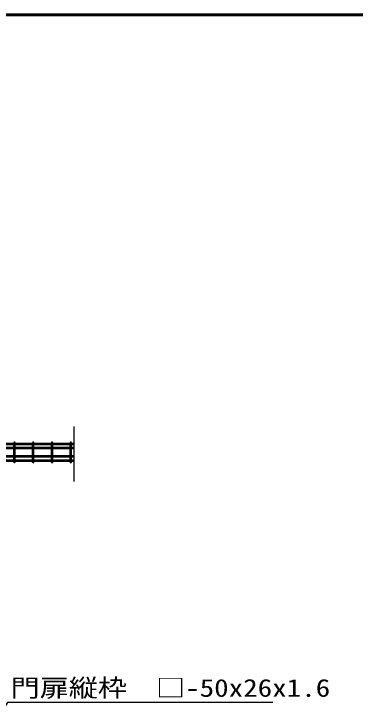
# Model space of a CAD drawing. Units: millimetres, scale not verified. Extents: x -4425 to 4425, y -3150 to 3150.
# Drawn here: x -1319 to -395, y 1049 to 2925 of the extents above; entities that cross this region are included whole.
import ezdxf
from ezdxf.enums import TextEntityAlignment as Align

# ---------------------------------------------------------------- set-up
doc = ezdxf.new("R2010")
doc.units = ezdxf.units.MM
doc.header["$LTSCALE"] = 20
for name, color, linetype, lineweight in [('0-0_WAKU', 7, 'Continuous', 25), ('0-8_J180', 3, 'Continuous', 25), ('0-B_EXTCNT-L', 4, 'Continuous', 25), ('1-9_LAYER12', 3, 'Continuous', 25)]:
    doc.layers.add(name, color=color, linetype=linetype, lineweight=lineweight)
doc.styles.add('ＭＳ ゴシック', font='')
doc.styles.get('ＭＳ ゴシック').set_extended_font_data('MS Gothic')

msp = doc.modelspace()

# ---------------------------------------------------------------- linework, layer by layer
at = {"layer": '0-0_WAKU'}
msp.add_line((-4047.87, 2923), (4198.13, 2923), dxfattribs=at)
msp.add_lwpolyline([(-4049.87, 2925), (4200.13, 2925), (4200.13, -2925), (-4049.87, -2925)], close=True, dxfattribs=at)
msp.add_lwpolyline([(-4045.87, -2921), (-4045.87, 2921), (4196.13, 2921)], dxfattribs=at)
at = {"layer": '0-8_J180'}
for p, q in [((-1318.67, 1711.79), (-1318.67, 1764.19)), ((-1315.07, 1711.79), (-1315.07, 1764.19)), ((-1267.9, 1711.79), (-1267.9, 1764.19)), ((-1264.3, 1711.79), (-1264.3, 1764.19)), ((-1217.13, 1711.79), (-1217.13, 1764.19)), ((-1213.53, 1711.79), (-1213.53, 1764.19)), ((-1166.36, 1711.79), (-1166.36, 1764.19)), ((-1162.76, 1711.79), (-1162.76, 1764.19)), ((-1318.67, 1762.39), (-1365.84, 1762.39)), ((-1318.67, 1758.79), (-1365.84, 1758.79)), ((-1318.67, 1751.09), (-1365.84, 1751.09)), ((-1318.67, 1747.49), (-1365.84, 1747.49)), ((-1267.9, 1762.39), (-1315.07, 1762.39)), ((-1267.9, 1758.79), (-1315.07, 1758.79)), ((-1267.9, 1751.09), (-1315.07, 1751.09)), ((-1267.9, 1747.49), (-1315.07, 1747.49)), ((-1217.13, 1762.39), (-1264.3, 1762.39)), ((-1217.13, 1758.79), (-1264.3, 1758.79)), ((-1217.13, 1751.09), (-1264.3, 1751.09)), ((-1217.13, 1747.49), (-1264.3, 1747.49)), ((-1166.36, 1762.39), (-1213.53, 1762.39)), ((-1166.36, 1758.79), (-1213.53, 1758.79)), ((-1166.36, 1751.09), (-1213.53, 1751.09)), ((-1166.36, 1747.49), (-1213.53, 1747.49)), ((-1155.75, 1762.39), (-1162.76, 1762.39)), ((-1155.75, 1758.79), (-1162.76, 1758.79)), ((-1155.75, 1751.09), (-1162.76, 1751.09)), ((-1155.75, 1747.49), (-1162.76, 1747.49)), ((-1318.67, 1728.49), (-1365.84, 1728.49)), ((-1267.9, 1728.49), (-1315.07, 1728.49)), ((-1217.13, 1728.49), (-1264.3, 1728.49)), ((-1166.36, 1728.49), (-1213.53, 1728.49)), ((-1155.75, 1728.49), (-1162.76, 1728.49)), ((-1318.67, 1724.89), (-1365.84, 1724.89)), ((-1318.67, 1717.19), (-1365.84, 1717.19)), ((-1318.67, 1713.59), (-1365.84, 1713.59)), ((-1267.9, 1724.89), (-1315.07, 1724.89)), ((-1267.9, 1717.19), (-1315.07, 1717.19)), ((-1267.9, 1713.59), (-1315.07, 1713.59)), ((-1217.13, 1724.89), (-1264.3, 1724.89)), ((-1217.13, 1717.19), (-1264.3, 1717.19)), ((-1217.13, 1713.59), (-1264.3, 1713.59)), ((-1166.36, 1724.89), (-1213.53, 1724.89)), ((-1166.36, 1717.19), (-1213.53, 1717.19)), ((-1166.36, 1713.59), (-1213.53, 1713.59)), ((-1155.75, 1724.89), (-1162.76, 1724.89)), ((-1155.75, 1717.19), (-1162.76, 1717.19)), ((-1155.75, 1713.59), (-1162.76, 1713.59))]:
    msp.add_line(p, q, dxfattribs=at)
for centre, start, end in [((-1316.87, 1764.19), 0, 180), ((-1266.1, 1764.19), 0, 180), ((-1215.33, 1764.19), 0, 180), ((-1164.56, 1764.19), 0, 180), ((-1316.87, 1711.79), 180, 0), ((-1266.1, 1711.79), 180, 0), ((-1215.33, 1711.79), 180, 0), ((-1164.56, 1711.79), 180, 0)]:
    msp.add_arc(centre, 1.8, start, end, dxfattribs=at)
at = {"layer": '0-B_EXTCNT-L'}
msp.add_line((-1155.75, 1659.46), (-1155.75, 1808.16), dxfattribs=at)
at = {"layer": '1-9_LAYER12'}
msp.add_lwpolyline([(-617.79, 1061.42), (-1336.17, 1061.42), (-1589.98, 647.08)], dxfattribs=at)

# ---------------------------------------------------------------- texts
at = {"layer": '1-9_LAYER12', "style": 'ＭＳ ゴシック', "width": 1.2}
msp.add_text('門扉縦枠\u3000□-50x26x1.6', height=48.11, dxfattribs=at).set_placement((-1327.5, 1062.16), align=Align.BOTTOM_LEFT)

doc.saveas('drawing.dxf')
